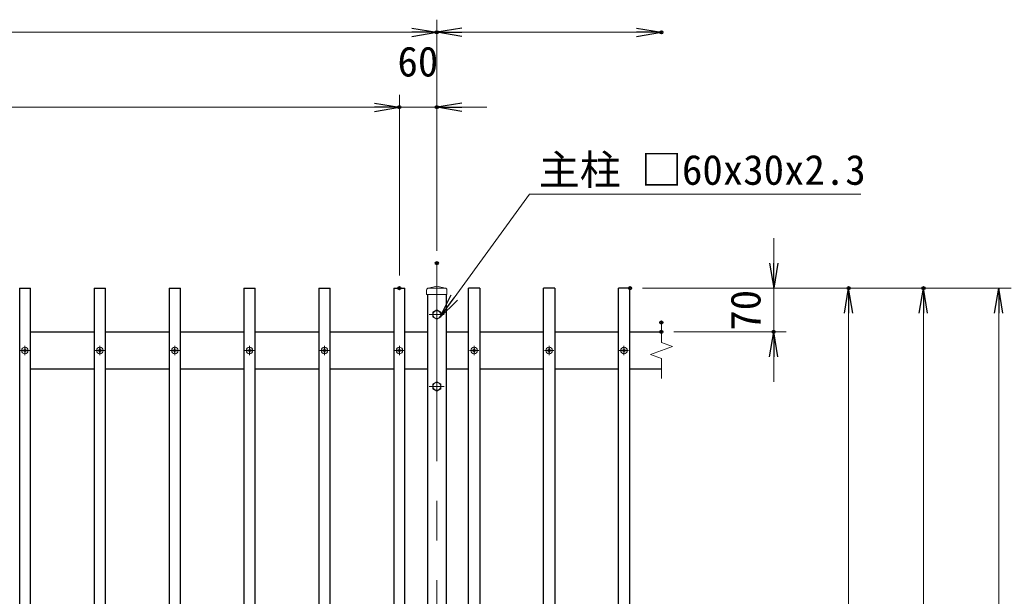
# Model space of a CAD drawing. Units: millimetres, scale not verified. Extents: x -4200 to 4200, y -2970 to 2970.
# Drawn here: x -2199 to -610, y 436 to 1360 of the extents above; entities that cross this region are included whole.
import ezdxf
from ezdxf.enums import TextEntityAlignment as Align

# ---------------------------------------------------------------- set-up
doc = ezdxf.new("R2010")
doc.units = ezdxf.units.MM
doc.header["$LTSCALE"] = 10
doc.header["$PDMODE"] = 32
doc.header["$PDSIZE"] = 5
doc.linetypes.add('USER1', pattern=[50.8, 31.75, -6.35, 6.35, -6.35])
for name, color, linetype, lineweight in [('0-2_D-BMK', 2, 'USER1', 13), ('0-5_D-STR1', 1, 'Continuous', 25), ('0-6_D-STR3', 3, 'Continuous', 13), ('0-8_D-STR-DIM', 7, 'Continuous', 13), ('0-9_0', 7, 'Continuous', 25), ('0-B_D-STR-TXT', 7, 'Continuous', 13)]:
    doc.layers.add(name, color=color, linetype=linetype, lineweight=lineweight)
doc.layers.add('0-A_Defpoints', color=8, linetype='Continuous')
doc.styles.add('ＭＳ ゴシック', font='')
doc.styles.get('ＭＳ ゴシック').set_extended_font_data('MS Gothic')

# ---------------------------------------------------------------- blocks, each defined once
blk = doc.blocks.new('_Open')
at = {"layer": '0-9_0'}
blk.add_line((-10, 1.667), (0, 0), dxfattribs=at)
blk.add_lwpolyline([(-10, -1.667), (0, 0), (-10, 0)], dxfattribs=at)
blk = doc.blocks.new('MLeader1')
at = {"layer": '0-B_D-STR-TXT'}
blk.add_line((-1372.28, 1080.29), (-851.18, 1080.29), dxfattribs=at)
at = {"layer": '0-B_D-STR-TXT', "lineweight": 25}
blk.add_line((-1497.57, 910.66), (-1526.51, 882.25), dxfattribs=at)
at = {"layer": '0-B_D-STR-TXT'}
blk.add_lwpolyline([(-1502.96, 914.58), (-1382.28, 1080.29), (-1372.28, 1080.29)], dxfattribs=at)
at = {"layer": '0-B_D-STR-TXT', "lineweight": 25}
blk.add_lwpolyline([(-1508.35, 918.51), (-1526.51, 882.25), (-1502.96, 914.58)], dxfattribs=at)
at = {"layer": '0-B_D-STR-TXT', "style": 'ＭＳ ゴシック'}
blk.add_text('主柱 □60x30x2.3', height=48.09, dxfattribs=at).set_placement((-1367.33, 1081.07), align=Align.BOTTOM_LEFT)

msp = doc.modelspace()

# ---------------------------------------------------------------- linework, layer by layer
at = {"layer": '0-2_D-BMK'}
for p, q in [((-1530.77, 969.91), (-1530.77, -490.09)), ((-1518.77, 887.41), (-1542.77, 887.41)), ((-2183.27, 829.91), (-2198.27, 829.91)), ((-2190.77, 837.41), (-2190.77, 822.41)), ((-2063.27, 829.91), (-2078.27, 829.91)), ((-2070.77, 837.41), (-2070.77, 822.41)), ((-1943.27, 829.91), (-1958.27, 829.91)), ((-1950.77, 837.41), (-1950.77, 822.41)), ((-1823.27, 829.91), (-1838.27, 829.91)), ((-1830.77, 837.41), (-1830.77, 822.41)), ((-1703.27, 829.91), (-1718.27, 829.91)), ((-1710.77, 837.41), (-1710.77, 822.41)), ((-1583.27, 829.91), (-1598.27, 829.91)), ((-1590.77, 837.41), (-1590.77, 822.41)), ((-1463.27, 829.91), (-1478.27, 829.91)), ((-1470.77, 837.41), (-1470.77, 822.41)), ((-1343.27, 829.91), (-1358.27, 829.91)), ((-1350.77, 837.41), (-1350.77, 822.41)), ((-1223.27, 829.91), (-1238.27, 829.91)), ((-1230.77, 837.41), (-1230.77, 822.41)), ((-1518.77, 772.41), (-1542.77, 772.41))]:
    msp.add_line(p, q, dxfattribs=at)
at = {"layer": '0-5_D-STR1'}
for p, q in [((-2199.77, 929.91), (-2181.77, 929.91)), ((-2079.77, 929.91), (-2061.77, 929.91)), ((-1959.77, 929.91), (-1941.77, 929.91)), ((-1839.77, 929.91), (-1821.77, 929.91)), ((-1719.77, 929.91), (-1701.77, 929.91)), ((-1599.77, 929.91), (-1581.77, 929.91)), ((-1461.77, 929.91), (-1479.77, 929.91)), ((-1341.77, 929.91), (-1359.77, 929.91)), ((-1221.77, 929.91), (-1239.77, 929.91)), ((-1545.77, 919.91), (-1545.77, -440.09)), ((-1515.77, 919.91), (-1515.77, -440.09)), ((-2181.77, 859.91), (-2079.77, 859.91)), ((-2061.77, 859.91), (-1959.77, 859.91)), ((-1941.77, 859.91), (-1839.77, 859.91)), ((-1821.77, 859.91), (-1719.77, 859.91)), ((-1701.77, 859.91), (-1599.77, 859.91)), ((-1581.77, 859.91), (-1545.77, 859.91)), ((-1515.77, 859.91), (-1479.77, 859.91)), ((-1461.77, 859.91), (-1359.77, 859.91)), ((-1341.77, 859.91), (-1239.77, 859.91)), ((-1221.77, 859.91), (-1170.77, 859.91)), ((-2079.77, 799.91), (-2181.77, 799.91)), ((-1959.77, 799.91), (-2061.77, 799.91)), ((-1839.77, 799.91), (-1941.77, 799.91)), ((-1719.77, 799.91), (-1821.77, 799.91)), ((-1599.77, 799.91), (-1701.77, 799.91)), ((-1545.77, 799.91), (-1581.77, 799.91)), ((-1479.77, 799.91), (-1515.77, 799.91)), ((-1359.77, 799.91), (-1461.77, 799.91)), ((-1239.77, 799.91), (-1341.77, 799.91)), ((-1170.77, 799.91), (-1221.77, 799.91))]:
    msp.add_line(p, q, dxfattribs=at)
for points in [[(-2199.77, 929.91), (-2199.77, -220.09), (-2181.77, -220.09), (-2181.77, 929.91)], [(-2079.77, 929.91), (-2079.77, -220.09), (-2061.77, -220.09), (-2061.77, 929.91)], [(-1959.77, 929.91), (-1959.77, -220.09), (-1941.77, -220.09), (-1941.77, 929.91)], [(-1839.77, 929.91), (-1839.77, -220.09), (-1821.77, -220.09), (-1821.77, 929.91)], [(-1719.77, 929.91), (-1719.77, -220.09), (-1701.77, -220.09), (-1701.77, 929.91)], [(-1599.77, 929.91), (-1599.77, -220.09), (-1581.77, -220.09), (-1581.77, 929.91)], [(-1461.77, 929.91), (-1461.77, -220.09), (-1479.77, -220.09), (-1479.77, 929.91)], [(-1341.77, 929.91), (-1341.77, -220.09), (-1359.77, -220.09), (-1359.77, 929.91)], [(-1221.77, 929.91), (-1221.77, -220.09), (-1239.77, -220.09), (-1239.77, 929.91)]]:
    msp.add_lwpolyline(points, dxfattribs=at)
at = {"layer": '0-6_D-STR3'}
for p, q in [((-1547.02, 926.91), (-1547.02, 919.91)), ((-1530.77, 932.91), (-1544.02, 929.91)), ((-1544.02, 929.91), (-1517.52, 929.91)), ((-1530.77, 932.91), (-1517.52, 929.91)), ((-1514.52, 926.91), (-1514.52, 919.91)), ((-1547.02, 919.91), (-1514.52, 919.91)), ((-2192.6, 830.3), (-2194.12, 830.28)), ((-2194.12, 830.28), (-2194.12, 829.55)), ((-2194.12, 830.28), (-2194.12, 829.55)), ((-2192.6, 829.52), (-2194.12, 829.55)), ((-2191.68, 830.78), (-2192.6, 830.3)), ((-2191.68, 829.05), (-2192.6, 829.52)), ((-2191.66, 830.8), (-2191.17, 831.72)), ((-2191.66, 829.03), (-2191.17, 828.11)), ((-2191.14, 833.26), (-2191.17, 831.72)), ((-2191.17, 833.26), (-2190.41, 833.26)), ((-2191.14, 826.56), (-2191.17, 828.11)), ((-2191.14, 826.56), (-2190.41, 826.56)), ((-2190.41, 833.26), (-2190.38, 831.72)), ((-2190.41, 826.56), (-2190.38, 828.11)), ((-2189.89, 830.8), (-2190.38, 831.72)), ((-2189.89, 829.03), (-2190.38, 828.11)), ((-2189.87, 830.78), (-2188.95, 830.3)), ((-2189.87, 829.05), (-2188.95, 829.52)), ((-2188.95, 829.52), (-2187.42, 829.55)), ((-2072.6, 830.3), (-2074.12, 830.28)), ((-2074.12, 830.28), (-2074.12, 829.55)), ((-2074.12, 830.28), (-2074.12, 829.55)), ((-2072.6, 829.52), (-2074.12, 829.55)), ((-2071.68, 830.78), (-2072.6, 830.3)), ((-2071.68, 829.05), (-2072.6, 829.52)), ((-2071.66, 830.8), (-2071.17, 831.72)), ((-2071.66, 829.03), (-2071.17, 828.11)), ((-2071.14, 833.26), (-2071.17, 831.72)), ((-2071.17, 833.26), (-2070.41, 833.26)), ((-2071.14, 826.56), (-2071.17, 828.11)), ((-2071.14, 826.56), (-2070.41, 826.56)), ((-2070.41, 833.26), (-2070.38, 831.72)), ((-2070.41, 826.56), (-2070.38, 828.11)), ((-2069.89, 830.8), (-2070.38, 831.72)), ((-2069.89, 829.03), (-2070.38, 828.11)), ((-2069.87, 830.78), (-2068.95, 830.3)), ((-2069.87, 829.05), (-2068.95, 829.52)), ((-2068.95, 829.52), (-2067.42, 829.55)), ((-1952.6, 830.3), (-1954.12, 830.28)), ((-1954.12, 830.28), (-1954.12, 829.55)), ((-1954.12, 830.28), (-1954.12, 829.55)), ((-1952.6, 829.52), (-1954.12, 829.55)), ((-1951.68, 830.78), (-1952.6, 830.3)), ((-1951.68, 829.05), (-1952.6, 829.52)), ((-1951.66, 830.8), (-1951.17, 831.72)), ((-1951.66, 829.03), (-1951.17, 828.11)), ((-1951.14, 833.26), (-1951.17, 831.72)), ((-1951.17, 833.26), (-1950.41, 833.26)), ((-1951.14, 826.56), (-1951.17, 828.11)), ((-1951.14, 826.56), (-1950.41, 826.56)), ((-1950.41, 833.26), (-1950.38, 831.72)), ((-1950.41, 826.56), (-1950.38, 828.11)), ((-1949.89, 830.8), (-1950.38, 831.72)), ((-1949.89, 829.03), (-1950.38, 828.11)), ((-1949.87, 830.78), (-1948.95, 830.3)), ((-1949.87, 829.05), (-1948.95, 829.52)), ((-1948.95, 829.52), (-1947.42, 829.55)), ((-1832.6, 830.3), (-1834.12, 830.28)), ((-1834.12, 830.28), (-1834.12, 829.55)), ((-1834.12, 830.28), (-1834.12, 829.55)), ((-1832.6, 829.52), (-1834.12, 829.55)), ((-1831.68, 830.78), (-1832.6, 830.3)), ((-1831.68, 829.05), (-1832.6, 829.52)), ((-1831.66, 830.8), (-1831.17, 831.72)), ((-1831.66, 829.03), (-1831.17, 828.11)), ((-1831.14, 833.26), (-1831.17, 831.72)), ((-1831.17, 833.26), (-1830.41, 833.26)), ((-1831.14, 826.56), (-1831.17, 828.11)), ((-1831.14, 826.56), (-1830.41, 826.56)), ((-1830.41, 833.26), (-1830.38, 831.72)), ((-1830.41, 826.56), (-1830.38, 828.11)), ((-1829.89, 830.8), (-1830.38, 831.72)), ((-1829.89, 829.03), (-1830.38, 828.11)), ((-1829.87, 830.78), (-1828.95, 830.3)), ((-1829.87, 829.05), (-1828.95, 829.52)), ((-1828.95, 829.52), (-1827.42, 829.55)), ((-1712.6, 830.3), (-1714.12, 830.28)), ((-1714.12, 830.28), (-1714.12, 829.55)), ((-1714.12, 830.28), (-1714.12, 829.55)), ((-1712.6, 829.52), (-1714.12, 829.55)), ((-1711.68, 830.78), (-1712.6, 830.3)), ((-1711.68, 829.05), (-1712.6, 829.52)), ((-1711.66, 830.8), (-1711.17, 831.72)), ((-1711.66, 829.03), (-1711.17, 828.11)), ((-1711.14, 833.26), (-1711.17, 831.72)), ((-1711.17, 833.26), (-1710.41, 833.26)), ((-1711.14, 826.56), (-1711.17, 828.11)), ((-1711.14, 826.56), (-1710.41, 826.56)), ((-1710.41, 833.26), (-1710.38, 831.72)), ((-1710.41, 826.56), (-1710.38, 828.11)), ((-1709.89, 830.8), (-1710.38, 831.72)), ((-1709.89, 829.03), (-1710.38, 828.11)), ((-1709.87, 830.78), (-1708.95, 830.3)), ((-1709.87, 829.05), (-1708.95, 829.52)), ((-1708.95, 829.52), (-1707.42, 829.55)), ((-1592.6, 830.3), (-1594.12, 830.28)), ((-1594.12, 830.28), (-1594.12, 829.55)), ((-1594.12, 830.28), (-1594.12, 829.55)), ((-1592.6, 829.52), (-1594.12, 829.55)), ((-1591.68, 830.78), (-1592.6, 830.3)), ((-1591.68, 829.05), (-1592.6, 829.52)), ((-1591.66, 830.8), (-1591.17, 831.72)), ((-1591.66, 829.03), (-1591.17, 828.11)), ((-1591.14, 833.26), (-1591.17, 831.72)), ((-1591.17, 833.26), (-1590.41, 833.26)), ((-1591.14, 826.56), (-1591.17, 828.11)), ((-1591.14, 826.56), (-1590.41, 826.56)), ((-1590.41, 833.26), (-1590.38, 831.72)), ((-1590.41, 826.56), (-1590.38, 828.11)), ((-1589.89, 830.8), (-1590.38, 831.72)), ((-1589.89, 829.03), (-1590.38, 828.11)), ((-1589.87, 830.78), (-1588.95, 830.3)), ((-1589.87, 829.05), (-1588.95, 829.52)), ((-1588.95, 829.52), (-1587.42, 829.55)), ((-1472.6, 830.3), (-1474.12, 830.28)), ((-1474.12, 830.28), (-1474.12, 829.55)), ((-1474.12, 830.28), (-1474.12, 829.55)), ((-1472.6, 829.52), (-1474.12, 829.55)), ((-1471.68, 830.78), (-1472.6, 830.3)), ((-1471.68, 829.05), (-1472.6, 829.52)), ((-1471.66, 830.8), (-1471.17, 831.72)), ((-1471.66, 829.03), (-1471.17, 828.11)), ((-1471.14, 833.26), (-1471.17, 831.72)), ((-1471.17, 833.26), (-1470.41, 833.26)), ((-1471.14, 826.56), (-1471.17, 828.11)), ((-1471.14, 826.56), (-1470.41, 826.56)), ((-1470.41, 833.26), (-1470.38, 831.72)), ((-1470.41, 826.56), (-1470.38, 828.11)), ((-1469.89, 830.8), (-1470.38, 831.72)), ((-1469.89, 829.03), (-1470.38, 828.11)), ((-1469.87, 830.78), (-1468.95, 830.3)), ((-1469.87, 829.05), (-1468.95, 829.52)), ((-1468.95, 829.52), (-1467.42, 829.55)), ((-1352.6, 830.3), (-1354.12, 830.28)), ((-1354.12, 830.28), (-1354.12, 829.55)), ((-1354.12, 830.28), (-1354.12, 829.55)), ((-1352.6, 829.52), (-1354.12, 829.55)), ((-1351.68, 830.78), (-1352.6, 830.3)), ((-1351.68, 829.05), (-1352.6, 829.52)), ((-1351.66, 830.8), (-1351.17, 831.72)), ((-1351.66, 829.03), (-1351.17, 828.11)), ((-1351.14, 833.26), (-1351.17, 831.72)), ((-1351.17, 833.26), (-1350.41, 833.26)), ((-1351.14, 826.56), (-1351.17, 828.11)), ((-1351.14, 826.56), (-1350.41, 826.56)), ((-1350.41, 833.26), (-1350.38, 831.72)), ((-1350.41, 826.56), (-1350.38, 828.11)), ((-1349.89, 830.8), (-1350.38, 831.72)), ((-1349.89, 829.03), (-1350.38, 828.11)), ((-1349.87, 830.78), (-1348.95, 830.3)), ((-1349.87, 829.05), (-1348.95, 829.52)), ((-1348.95, 829.52), (-1347.42, 829.55)), ((-1232.6, 830.3), (-1234.12, 830.28)), ((-1234.12, 830.28), (-1234.12, 829.55)), ((-1234.12, 830.28), (-1234.12, 829.55)), ((-1232.6, 829.52), (-1234.12, 829.55)), ((-1231.68, 830.78), (-1232.6, 830.3)), ((-1231.68, 829.05), (-1232.6, 829.52)), ((-1231.66, 830.8), (-1231.17, 831.72)), ((-1231.66, 829.03), (-1231.17, 828.11)), ((-1231.14, 833.26), (-1231.17, 831.72)), ((-1231.17, 833.26), (-1230.41, 833.26)), ((-1231.14, 826.56), (-1231.17, 828.11)), ((-1231.14, 826.56), (-1230.41, 826.56)), ((-1230.41, 833.26), (-1230.38, 831.72)), ((-1230.41, 826.56), (-1230.38, 828.11)), ((-1229.89, 830.8), (-1230.38, 831.72)), ((-1229.89, 829.03), (-1230.38, 828.11)), ((-1229.87, 830.78), (-1228.95, 830.3)), ((-1229.87, 829.05), (-1228.95, 829.52)), ((-1228.95, 829.52), (-1227.42, 829.55))]:
    msp.add_line(p, q, dxfattribs=at)
for points in [[(-1524.27, 891.17), (-1530.77, 894.92), (-1537.27, 891.17), (-1537.27, 883.66), (-1530.77, 879.91), (-1524.27, 883.66)], [(-1524.27, 776.17), (-1530.77, 779.92), (-1537.27, 776.17), (-1537.27, 768.66), (-1530.77, 764.91), (-1524.27, 768.66)]]:
    msp.add_lwpolyline(points, close=True, dxfattribs=at)
for points in [[(-2188.95, 830.3), (-2187.42, 830.28), (-2187.42, 829.55)], [(-2068.95, 830.3), (-2067.42, 830.28), (-2067.42, 829.55)], [(-1948.95, 830.3), (-1947.42, 830.28), (-1947.42, 829.55)], [(-1828.95, 830.3), (-1827.42, 830.28), (-1827.42, 829.55)], [(-1708.95, 830.3), (-1707.42, 830.28), (-1707.42, 829.55)], [(-1588.95, 830.3), (-1587.42, 830.28), (-1587.42, 829.55)], [(-1468.95, 830.3), (-1467.42, 830.28), (-1467.42, 829.55)], [(-1348.95, 830.3), (-1347.42, 830.28), (-1347.42, 829.55)], [(-1228.95, 830.3), (-1227.42, 830.28), (-1227.42, 829.55)]]:
    msp.add_lwpolyline(points, dxfattribs=at)
for centre, radius in [((-1530.77, 887.41), 6.25), ((-2190.77, 829.91), 5.25), ((-2070.77, 829.91), 5.25), ((-1950.77, 829.91), 5.25), ((-1830.77, 829.91), 5.25), ((-1710.77, 829.91), 5.25), ((-1590.77, 829.91), 5.25), ((-1470.77, 829.91), 5.25), ((-1350.77, 829.91), 5.25), ((-1230.77, 829.91), 5.25), ((-1530.77, 772.41), 6.25)]:
    msp.add_circle(centre, radius, dxfattribs=at)
for centre, start, end in [((-1544.02, 926.91), 90, 180), ((-1517.52, 926.91), 0, 90)]:
    msp.add_arc(centre, 3, start, end, dxfattribs=at)
at = {"layer": '0-8_D-STR-DIM'}
for p, q in [((-1530.77, 989.91), (-1530.77, 1359.91)), ((-1530.77, 989.91), (-1530.77, 1359.91)), ((-3290.77, 1339.91), (-1570.77, 1339.91)), ((-1490.77, 1339.91), (-1210.77, 1339.91)), ((-1590.77, 949.91), (-1590.77, 1239.91)), ((-1590.77, 949.91), (-1590.77, 1239.91)), ((-1530.77, 989.91), (-1530.77, 1239.91)), ((-3230.77, 1219.91), (-1630.77, 1219.91)), ((-1630.77, 1219.91), (-1670.77, 1219.91)), ((-1590.77, 1219.91), (-1530.77, 1219.91)), ((-1490.77, 1219.91), (-1450.77, 1219.91)), ((-990.77, 969.91), (-990.77, 1009.91)), ((-1201.27, 929.91), (-850.77, 929.91)), ((-1201.27, 929.91), (-730.77, 929.91)), ((-1201.27, 929.91), (-610.25, 929.91)), ((-1201.27, 929.91), (-970.77, 929.91)), ((-990.77, 929.91), (-990.77, 859.91)), ((-870.77, -180.09), (-870.77, 889.91)), ((-750.77, -230.09), (-750.77, 889.91)), ((-630.25, 889.91), (-630.25, -400.09)), ((-1170.77, 874.91), (-1170.77, 842.74)), ((-1150.77, 859.91), (-970.77, 859.91)), ((-1153.15, 836.33), (-1170.77, 842.74)), ((-1188.39, 823.5), (-1153.15, 836.33)), ((-1170.77, 817.09), (-1188.39, 823.5)), ((-1170.77, 817.09), (-1170.77, 784.91)), ((-990.77, 819.91), (-990.77, 779.91))]:
    msp.add_line(p, q, dxfattribs=at)
at = {"layer": '0-A_Defpoints'}
for p in [(-1530.77, 1339.91), (-1170.77, 1339.91), (-1590.77, 1219.91), (-1530.77, 1219.91), (-1530.77, 969.91), (-1590.77, 929.91), (-1221.27, 929.91), (-870.77, 929.91), (-750.77, 929.91), (-1170.77, 874.91), (-1170.77, 859.91), (-990.77, 859.91)]:
    msp.add_point(p, dxfattribs=at)

# ---------------------------------------------------------------- block references
at = {"layer": '0-8_D-STR-DIM', "xscale": 4, "yscale": 4}
for p in [(-1530.77, 1339.91), (-1170.77, 1339.91), (-1590.77, 1219.91), (-1590.77, 1219.91)]:
    msp.add_blockref('_Open', p, dxfattribs=at)
for p, rotation in [((-1530.77, 1339.91), 180), ((-1530.77, 1219.91), 180), ((-990.77, 929.91), 270), ((-870.77, 929.91), 90), ((-750.77, 929.91), 90), ((-630.25, 929.91), 90), ((-990.77, 859.91), 90)]:
    msp.add_blockref('_Open', p, dxfattribs=dict(at, rotation=rotation))
at = {"layer": '0-B_D-STR-TXT'}
msp.add_blockref('MLeader1', (0, 0), dxfattribs=at)

# ---------------------------------------------------------------- texts
at = {"layer": '0-8_D-STR-DIM', "style": 'ＭＳ ゴシック'}
msp.add_text('60', height=48.09, dxfattribs=at).set_placement((-1593.77, 1254.66), align=Align.BOTTOM_LEFT)
msp.add_text('70', height=48.09, rotation=90, dxfattribs=at).set_placement((-997.52, 861.66), align=Align.BOTTOM_LEFT)

doc.saveas('drawing.dxf')
